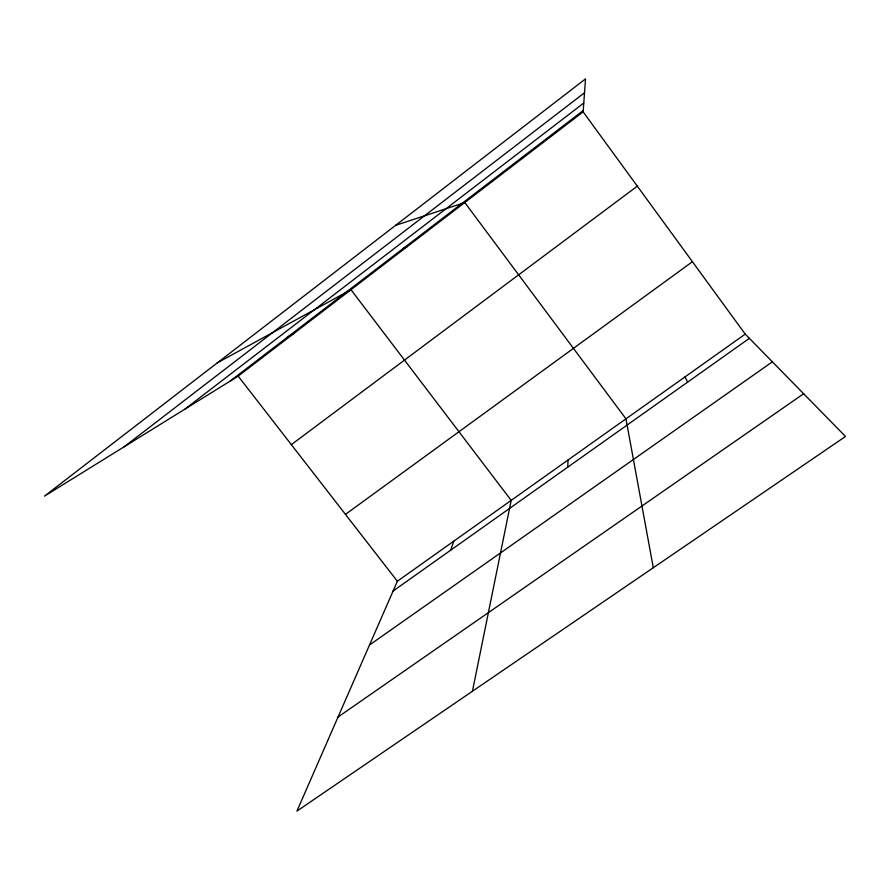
<?xml version="1.0" encoding="UTF-8"?>
<svg xmlns="http://www.w3.org/2000/svg" width="890" height="890" viewBox="0 0 890 890"><rect width="100%" height="100%" fill="white"/><g stroke="black" fill="none" stroke-linecap="round" stroke-linejoin="round"><path stroke-width="1.33" d="M567.753 467.15L568.031 459.997M583.139 111.873L585.52 78.887L44.5 496.13L238.175 376.136L583.139 111.873L745.23 334.117L845.5 436.467L296.926 811.113L397.363 581.237L745.23 334.117M472.434 691.252L511.183 500.38L350.972 289.728L217.271 362.886M450.741 550.142L453.722 541.198M124.244 446.724L584.519 92.749M184.842 409.178L583.773 103.017M229.987 381.209L583.239 110.527M291.341 444.644L637.318 186.155M345.465 514.375L692.42 261.716M393.08 591.049L749.369 338.345M369.506 645.005L772.375 361.83M338.033 717.029L803.648 393.747M287.103 337.444L294.023 333.361M403.081 248.577L407.331 246.552M395.627 225.337L464.791 202.542L625.959 418.845L653.293 567.731M521.974 157.474L523.376 157.652M238.175 376.136L397.363 581.237M685.022 376.893L687.636 382.133"/></g></svg>
